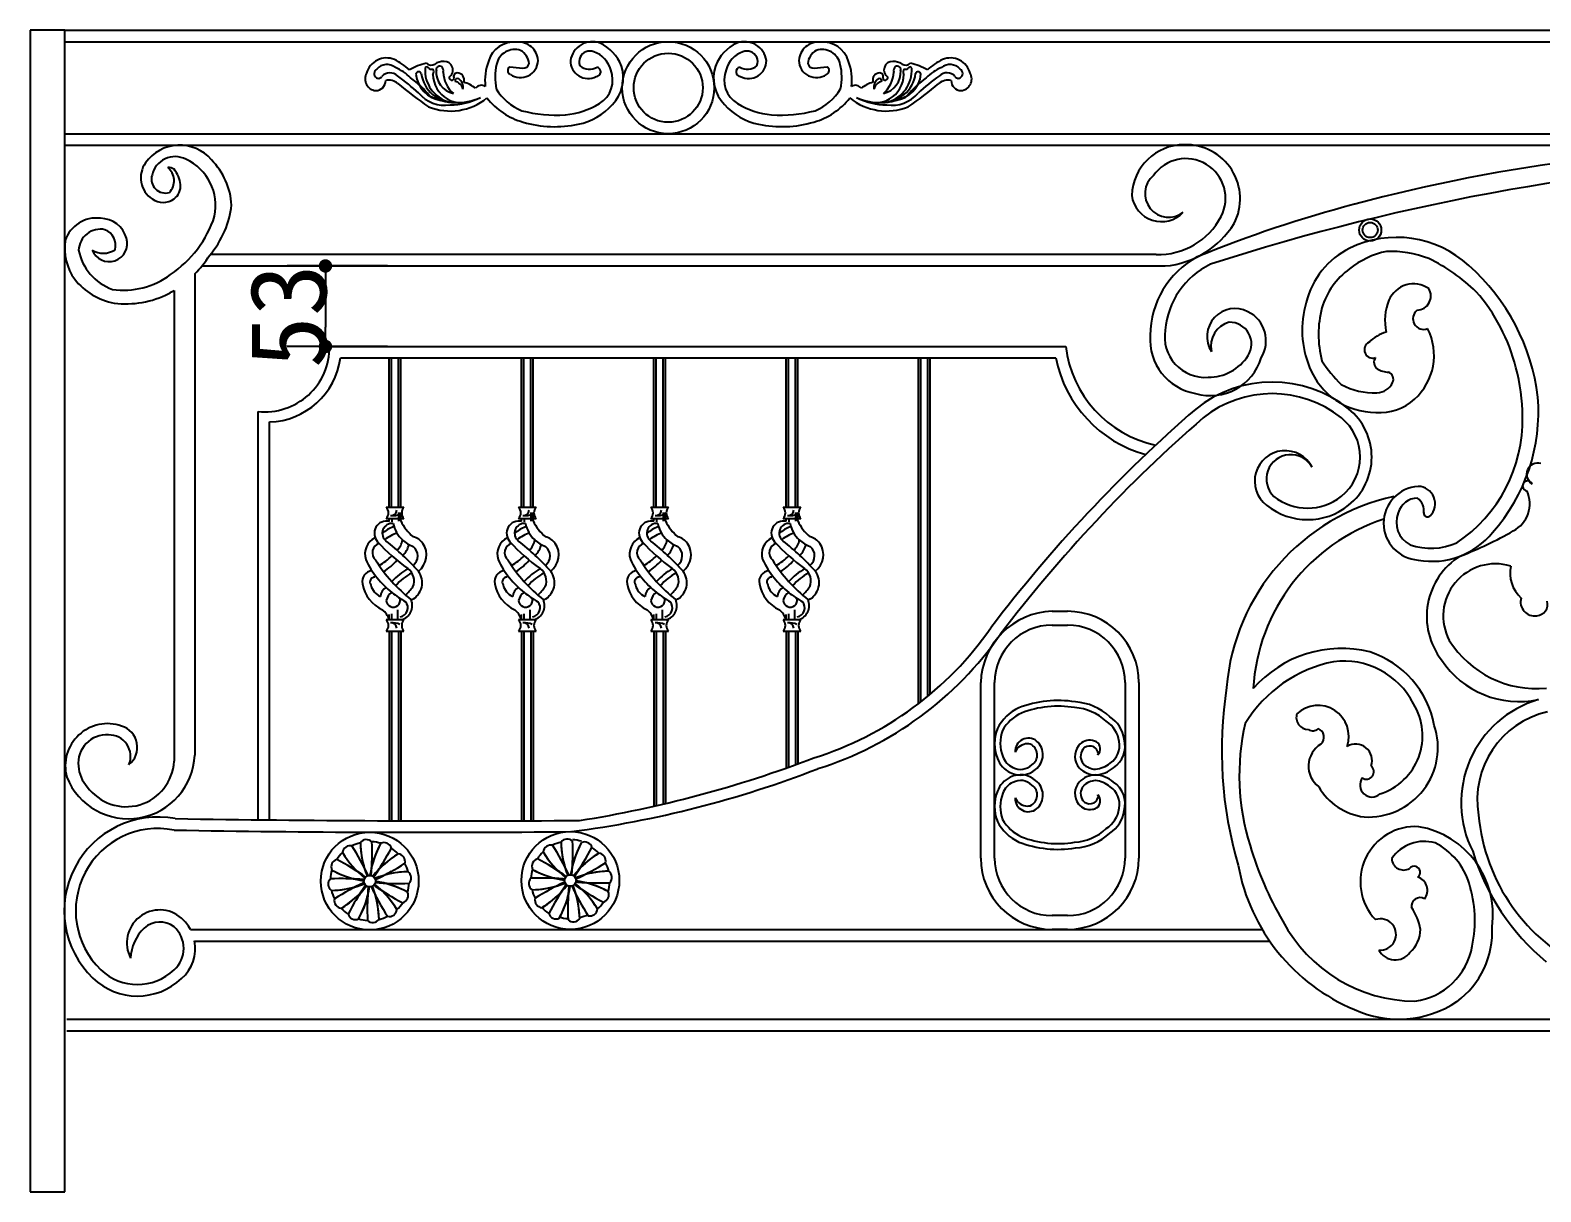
# Model space of a CAD drawing. Header units: millimetres. Extents: x 2621 to 26934, y 11979 to 27988.
# Drawn here: x 2782 to 3767, y 21643 to 22400 of the extents above; entities that cross this region are included whole.
import ezdxf

# ---------------------------------------------------------------- set-up
doc = ezdxf.new("R2010")
doc.units = ezdxf.units.MM
doc.styles.add('HZ', font='')
doc.styles.get('HZ').set_extended_font_data('仿宋_GB2312')

# ---------------------------------------------------------------- blocks, each defined once
blk = doc.blocks.new('A$C4E9F2DF3')
for p, q in [((22.5, 757.5), (0, 757.5)), ((0, 757.5), (0, 0)), ((22.5, 757.5), (2305.9, 757.5)), ((22.5, 0), (22.5, 757.5)), ((22.5, 750), (2305.9, 750)), ((22.5, 690), (2305.9, 690)), ((22.5, 682.5), (2305.9, 682.5)), ((733.96, 611.25), (117.44, 611.25)), ((111.89, 603.75), (739.94, 603.75)), ((232.86, 603.75), (167.46, 603.75)), ((107.25, 598.62), (107.25, 284.78)), ((192.46, 591.25), (192.46, 563.75)), ((93.75, 587.84), (93.75, 280.76)), ((232.86, 551.25), (167.46, 551.25)), ((195.18, 551.25), (675.05, 551.25)), ((202.3, 543.75), (668.53, 543.75)), ((234.11, 446.45), (234.11, 543.75)), ((235.61, 446.45), (235.61, 543.75)), ((240.11, 446.45), (240.11, 543.75)), ((241.61, 446.45), (241.61, 543.75)), ((320.36, 446.45), (320.36, 543.75)), ((321.86, 446.45), (321.86, 543.75)), ((326.36, 446.45), (326.36, 543.75)), ((327.86, 446.45), (327.86, 543.75)), ((406.61, 446.45), (406.61, 543.75)), ((408.11, 446.45), (408.11, 543.75)), ((412.61, 446.45), (412.61, 543.75)), ((414.11, 446.45), (414.11, 543.75)), ((492.86, 446.45), (492.86, 543.75)), ((494.36, 446.45), (494.36, 543.75)), ((498.86, 446.45), (498.86, 543.75)), ((500.36, 446.45), (500.36, 543.75)), ((579.11, 318.39), (579.11, 543.75)), ((580.61, 319.55), (580.61, 543.75)), ((585.11, 323.15), (585.11, 543.75)), ((586.61, 324.39), (586.61, 543.75)), ((148.5, 242.62), (148.5, 508.87)), ((156, 242.54), (156, 502.04)), ((232.12, 446.45), (243.61, 446.45)), ((318.37, 446.45), (329.86, 446.45)), ((404.62, 446.45), (416.11, 446.45)), ((490.87, 446.45), (502.36, 446.45)), ((243.61, 438.95), (232.12, 438.95)), ((234.11, 437.26), (234.11, 438.95)), ((235.75, 438.95), (235.75, 436.99)), ((240.08, 443.07), (240.08, 437.35)), ((241.61, 437.62), (241.61, 443.07)), ((329.86, 438.95), (318.37, 438.95)), ((320.36, 437.26), (320.36, 438.95)), ((322, 438.95), (322, 436.99)), ((326.33, 443.07), (326.33, 437.35)), ((327.86, 437.62), (327.86, 443.07)), ((416.11, 438.95), (404.62, 438.95)), ((406.61, 437.26), (406.61, 438.95)), ((408.25, 438.95), (408.25, 436.99)), ((412.58, 443.07), (412.58, 437.35)), ((414.11, 437.62), (414.11, 443.07)), ((502.36, 438.95), (490.87, 438.95)), ((492.86, 437.26), (492.86, 438.95)), ((494.5, 438.95), (494.5, 436.99)), ((498.83, 443.07), (498.83, 437.35)), ((500.36, 437.62), (500.36, 443.07)), ((233.95, 373.06), (233.95, 376.56)), ((235.75, 373.06), (235.75, 376.98)), ((239.64, 373.06), (239.64, 379.57)), ((320.2, 373.06), (320.2, 376.56)), ((322, 373.06), (322, 376.98)), ((325.89, 373.06), (325.89, 379.57)), ((406.45, 373.06), (406.45, 376.56)), ((408.25, 373.06), (408.25, 376.98)), ((412.14, 373.06), (412.14, 379.57)), ((492.7, 373.06), (492.7, 376.56)), ((494.5, 373.06), (494.5, 376.98)), ((498.39, 373.06), (498.39, 379.57)), ((666.16, 378.54), (676.26, 378.54)), ((243.61, 373.06), (232.12, 373.06)), ((232.12, 365.56), (243.61, 365.56)), ((234.11, 365.56), (234.11, 241.96)), ((235.61, 365.56), (235.61, 241.96)), ((240.11, 365.56), (240.11, 241.94)), ((241.61, 365.56), (241.61, 241.93)), ((329.86, 373.06), (318.37, 373.06)), ((318.37, 365.56), (329.86, 365.56)), ((320.36, 365.56), (320.36, 241.93)), ((321.86, 365.56), (321.86, 241.94)), ((326.36, 365.56), (326.36, 241.96)), ((327.86, 365.56), (327.86, 241.96)), ((416.11, 373.06), (404.62, 373.06)), ((404.62, 365.56), (416.11, 365.56)), ((406.61, 365.56), (406.61, 251.63)), ((408.11, 365.56), (408.11, 251.95)), ((412.61, 365.56), (412.61, 252.93)), ((414.11, 365.56), (414.11, 253.27)), ((502.36, 373.06), (490.87, 373.06)), ((490.87, 365.56), (502.36, 365.56)), ((492.86, 365.56), (492.86, 276.38)), ((494.36, 365.56), (494.36, 276.91)), ((498.86, 365.56), (498.86, 278.53)), ((500.36, 365.56), (500.36, 279.08)), ((666.16, 369.54), (676.26, 369.54)), ((619.66, 217.62), (619.66, 332.04)), ((628.66, 217.62), (628.66, 332.04)), ((713.76, 332.04), (713.76, 217.62)), ((722.76, 332.04), (722.76, 217.62)), ((676.26, 180.12), (666.16, 180.12)), ((104.46, 171.16), (803.07, 171.16)), ((676.26, 171.12), (666.16, 171.12)), ((107.12, 163.5), (807.98, 163.5)), ((23.78, 112.5), (2305.9, 112.5)), ((23.78, 105), (2305.9, 105)), ((0, 0), (22.5, 0))]:
    blk.add_line(p, q)
at = {"color": 0, "linetype": 'ByBlock'}
for p, q in [((192.46, 599.38), (192.46, 591.25)), ((192.46, 555.63), (192.46, 563.75))]:
    blk.add_line(p, q, dxfattribs=at)
at = {"color": 0, "linetype": 'ByBlock', "const_width": 4.38}
for points in [[(192.46, 601.57, 1), (192.46, 605.94, 1)], [(192.46, 553.44, 1), (192.46, 549.07, 1)]]:
    blk.add_lwpolyline(points, format="xyb", close=True, dxfattribs=at)
for centre, radius in [((415.91, 720), 30), ((415.91, 720), 22.5), ((873.52, 627.18), 7.21), ((873.52, 627.18), 4.96), ((221.33, 202.62), 31.88), ((352.12, 203.03), 31.88), ((221.33, 202.62), 3.75), ((352.12, 203.03), 3.75)]:
    blk.add_circle(centre, radius)
for centre, radius, start, end in [((315.48, 732.31), 17.5, 84.17384, 163.82082), ((318.28, 736.94), 12.81, 3.31907, 94.5635), ((366.5, 735.51), 14.51, 70.03429, 171.17201), ((359.64, 724.11), 27.68, 21.2459, 64.74894), ((472.46, 724.11), 27.68, 115.2524, 158.75544), ((465.61, 735.51), 14.51, 8.82933, 109.96705), ((513.83, 736.94), 12.81, 85.43783, 176.68226), ((516.62, 732.31), 17.5, 16.18052, 95.8275), ((232.38, 725.87), 13.53, 68.22891, 164.87324), ((315.92, 732.8), 12.14, 71.74956, 168.42261), ((314.21, 734.8), 11.01, 4.62635, 59.95662), ((364.46, 737.03), 6.64, 154.09947, 203.66747), ((364.79, 736.97), 6.96, 66.98897, 154.81824), ((362.19, 727.5), 16.75, 14.43309, 71.47615), ((469.92, 727.5), 16.75, 108.52519, 165.56824), ((467.31, 736.97), 6.96, 25.1831, 113.01237), ((467.64, 737.04), 6.64, 336.33387, 25.90187), ((517.89, 734.81), 11.01, 120.04472, 175.37498), ((516.19, 732.8), 12.14, 11.57872, 108.25177), ((599.73, 725.87), 13.53, 15.12809, 111.77243), ((225.92, 725.68), 7.59, 150.59065, 264.70491), ((227.47, 729.27), 3.26, 118.64616, 238.74881), ((232.55, 726.22), 8.89, 51.27761, 138.34344), ((234.52, 722.51), 7.17, 47.04739, 137.2995), ((215.93, 696.95), 46.71, 47.9965, 62.64584), ((224.79, 702.74), 33.2, 45.6282, 66.34037), ((268.05, 694.08), 42.98, 103.19215, 119.03377), ((253.24, 728.69), 1.78, 15.80309, 172.66506), ((270.46, 730.6), 19.05, 185.06163, 262.43329), ((276.46, 732.02), 21.7, 187.5504, 270.87566), ((278.96, 731.46), 21.6, 176.52073, 254.64392), ((258.57, 732.27), 1.28, 11.13225, 156.85618), ((261.34, 739.4), 4.65, 228.20819, 301.40908), ((261.32, 734.4), 2.4, 231.80141, 296.78374), ((260.14, 730.38), 2.94, 324.34253, 39.75008), ((270.02, 725.18), 12, 91.09258, 121.40908), ((266.87, 731.82), 2.31, 59.08051, 208.54606), ((279.19, 730.42), 14.6, 176.53977, 256.94961), ((265.83, 731.1), 3.5, 345.15183, 50.50635), ((288.84, 730.98), 19.64, 182.26322, 228.77241), ((269.9, 731.55), 5.63, 304.11234, 91.09258), ((278.36, 727.31), 2.34, 90.56649, 209.91387), ((278.38, 725.16), 4.49, 340.08884, 90.56649), ((331.9, 724.81), 35.46, 159.57709, 186.38148), ((341.19, 726.74), 38.13, 167.13103, 191.23108), ((314.09, 731.23), 2.81, 120.49733, 246.83204), ((326.32, 820.61), 88.03, 261.07689, 266.59054), ((319.56, 738.12), 11.52, 235.25783, 357.84432), ((321.28, 736.79), 4.06, 267.33266, 344.3086), ((363.71, 737.56), 11.55, 179.09768, 297.12099), ((364.57, 741.16), 9.19, 227.64296, 302.71587), ((368.79, 730.39), 3.13, 273.56279, 75.96046), ((361.92, 725.01), 17.78, 300.85244, 21.98547), ((361.36, 726.63), 25.23, 315.95278, 17.31869), ((470.74, 726.63), 25.23, 162.68265, 224.04856), ((470.18, 725.01), 17.78, 158.01586, 239.14889), ((463.32, 730.4), 3.13, 104.04087, 266.43855), ((467.53, 741.16), 9.19, 237.28546, 312.35838), ((468.39, 737.56), 11.55, 242.88035, 0.90365), ((512.55, 738.12), 11.52, 182.15701, 304.74351), ((510.83, 736.79), 4.06, 195.69274, 272.66868), ((505.78, 820.61), 88.03, 273.4108, 278.92445), ((518.01, 731.23), 2.81, 293.16929, 59.504), ((490.91, 726.75), 38.13, 348.77026, 12.87031), ((500.2, 724.81), 35.46, 353.61985, 20.42425), ((553.73, 725.16), 4.49, 89.43485, 199.9125), ((553.75, 727.31), 2.34, 330.08747, 89.43485), ((555.65, 732.03), 21.7, 269.12567, 352.45094), ((552.91, 730.43), 14.6, 283.05173, 3.46156), ((543.26, 730.98), 19.64, 311.22893, 357.73812), ((562.21, 731.56), 5.63, 88.90876, 235.889), ((553.15, 731.46), 21.6, 285.35741, 3.48061), ((562.08, 725.18), 12, 58.59225, 88.90876), ((566.27, 731.1), 3.5, 129.49498, 194.8495), ((565.23, 731.82), 2.31, 331.45528, 120.92083), ((561.65, 730.6), 19.05, 277.56805, 354.93971), ((570.76, 739.4), 4.65, 238.59225, 311.79315), ((571.96, 730.38), 2.94, 140.25126, 215.6588), ((570.79, 734.41), 2.4, 243.21759, 308.19992), ((573.53, 732.27), 1.28, 23.14515, 168.86909), ((564.06, 694.09), 42.98, 60.96757, 76.80918), ((578.86, 728.69), 1.78, 7.33628, 164.19825), ((607.32, 702.75), 33.2, 113.66096, 134.37314), ((616.17, 696.95), 46.71, 117.3555, 132.00484), ((597.59, 722.52), 7.17, 42.70184, 132.95395), ((599.55, 726.22), 8.89, 41.65789, 128.72373), ((604.63, 729.27), 3.26, 301.25253, 61.35518), ((606.18, 725.68), 7.59, 275.29643, 29.41068), ((225.22, 724.65), 6.53, 270, 359.96518), ((227.1, 728.53), 2.44, 237.29014, 331.76142), ((233.85, 715.78), 9.11, 50.21631, 103.31835), ((154.97, 609.91), 144.97, 47.3043, 54.38267), ((366.17, 868.66), 193.07, 229.07365, 236.55145), ((207.73, 671.6), 68.07, 39.37884, 53.71928), ((281.4, 728.96), 18.87, 180.9125, 298.7799), ((274.72, 726.64), 1.68, 171.21157, 342.81464), ((278.49, 724.39), 1.58, 56.40809, 188.11229), ((275.57, 717.63), 6.67, 13.19981, 78.28565), ((275.75, 720.38), 6.44, 348.99567, 55.78937), ((276.14, 701.55), 23, 51.73822, 73.69114), ((294.17, 716.99), 4.61, 57.26576, 145.34052), ((333.78, 737.3), 34.96, 210.94124, 247.50399), ((498.32, 737.3), 34.96, 292.49735, 329.0601), ((537.93, 717), 4.61, 34.66082, 122.73558), ((550.71, 728.96), 18.87, 241.22144, 359.08884), ((555.96, 701.55), 23, 106.31019, 128.26312), ((556.36, 720.39), 6.44, 124.21197, 191.00567), ((556.54, 717.64), 6.67, 101.71569, 166.80153), ((553.61, 724.39), 1.58, 351.88905, 123.59324), ((557.39, 726.64), 1.68, 197.1867, 8.78977), ((624.38, 671.61), 68.07, 126.28205, 140.6225), ((465.94, 868.66), 193.07, 303.44988, 310.92769), ((677.13, 609.92), 144.97, 125.61867, 132.69704), ((598.25, 715.79), 9.11, 76.68299, 129.78503), ((606.88, 724.66), 6.53, 180.03616, 270.00134), ((605.01, 728.54), 2.44, 208.23991, 302.7112), ((270.48, 731.13), 22.61, 220.45904, 278.21504), ((273.91, 742.55), 37.74, 247.96701, 309.21448), ((278.09, 747.68), 37.37, 241.6524, 294.35424), ((273.23, 753.27), 44.52, 270.61992, 297.08593), ((333.54, 741.46), 45.52, 218.20247, 254.45743), ((343.21, 755.65), 53.69, 276.02847, 301.22893), ((348.98, 736.02), 40.7, 281.78221, 318.57209), ((483.13, 736.02), 40.7, 221.42925, 258.21913), ((488.9, 755.66), 53.69, 238.77241, 263.97287), ((498.57, 741.46), 45.52, 285.54391, 321.79887), ((558.2, 742.55), 37.74, 230.78686, 292.03432), ((554.01, 747.68), 37.37, 245.6471, 298.34894), ((558.87, 753.28), 44.52, 242.91541, 269.38142), ((561.62, 731.13), 22.61, 261.7863, 319.5423), ((343.55, 796.67), 94.56, 255.82961, 273.2098), ((488.55, 796.67), 94.56, 266.79153, 284.17173), ((342.13, 767.87), 73.28, 253.51716, 281.93455), ((489.97, 767.88), 73.28, 258.06678, 286.48418), ((97.44, 655.22), 27.28, 40.69067, 144.68031), ((752.32, 648.57), 34.26, 90, 178.16246), ((753.47, 647.57), 35.27, 332.64899, 91.86998), ((1140.38, -379.54), 1060.34, 88.71281, 105.14183), ((88.71, 661.31), 16.64, 144.4303, 236.37644), ((94.4, 659.76), 15.31, 62.48645, 167.71623), ((87.52, 643.02), 33.38, 348.09149, 65.28323), ((85.58, 640.85), 45.75, 3.20389, 44.66139), ((753.36, 647.89), 25.85, 332.65354, 144.90933), ((1216.55, -775.18), 1450.68, 92.11365, 107.95393), ((87.98, 660.3), 8.97, 162.33422, 287.70103), ((90.33, 662.15), 5.77, 53.61391, 96.37313), ((82.92, 659.36), 10.89, 315.70422, 51.56618), ((79.7, 654.99), 18.35, 5.97567, 40.04244), ((742.19, 650.95), 15.45, 130.24546, 307.93001), ((87.66, 655.82), 10.35, 306.05742, 5.97567), ((86.62, 657.24), 12.11, 233.94258, 306.05742), ((70.26, 650.58), 61.42, 337.08224, 353.28899), ((737.5, 652.27), 19.59, 187.64019, 316.40564), ((1069.58, -142.19), 812.77, 104.69485, 112.32871), ((43.09, 613.77), 21.26, 82.84558, 162.20394), ((45.43, 616.72), 18.14, 16.28894, 89.04592), ((50.71, 658.93), 73.11, 303.89618, 341.83643), ((735.48, 657.26), 46.03, 268.10146, 332.50781), ((734.58, 662.71), 59.2, 275.19522, 328.03626), ((45.77, 613.51), 14.22, 78.14395, 177.5556), ((51.42, 618.47), 11.9, 201.2459, 16.28894), ((44.79, 617.21), 10.94, 344.95426, 69.09906), ((70.26, 650.58), 61.42, 319.34401, 337.08224), ((890.81, 552.85), 69.54, 47.48402, 116.16403), ((57.17, 615.35), 34.67, 171.85768, 215.82164), ((65, 620.59), 34.06, 190.96173, 250.38282), ((47.68, 625.82), 13.78, 237.78004, 303.82406), ((54.49, 650.89), 74.27, 315.26811, 327.11677), ((883.48, 567.56), 53.1, 116.06783, 166.42067), ((897.21, 554.43), 60.3, 102.57937, 128.08784), ((885.59, 537.79), 75.5, 69.75093, 91.14796), ((788.13, 558.55), 57.93, 118.15046, 180.08822), ((792.17, 557.65), 52.42, 115.77322, 175.29624), ((889.47, 562), 49.58, 126.44289, 163.08895), ((857.94, 498.56), 122.5, 46.21239, 63.9603), ((847.97, 502.28), 135.79, 6.76646, 48.57715), ((61.98, 620.63), 41.69, 217.82962, 259.99339), ((61.04, 638.13), 50.18, 261.43291, 307.35034), ((901.84, 574.58), 17.5, 55.60853, 157.06898), ((62.54, 639.56), 60.48, 262.59363, 297.32493), ((54.49, 650.89), 74.27, 298.82941, 301.91405), ((916.7, 568.39), 33.6, 157.22726, 193.23655), ((903.83, 584.18), 9.26, 272.45078, 31.52768), ((849.67, 506.85), 122.8, 14.47931, 40.74025), ((785.42, 557.79), 18.22, 62.47137, 212.65027), ((784.46, 555), 21.14, 328.42277, 63.65572), ((892.02, 561.8), 62.86, 163.14281, 202.68017), ((908.38, 559.2), 68.55, 165.44615, 194.55385), ((908.31, 569.34), 6.92, 126.18053, 292.56479), ((766.04, 557.57), 26.48, 170.49803, 273.89573), ((785.53, 551.67), 15.88, 104.03657, 193.48666), ((781.87, 552.81), 14.27, 328.3069, 90.77847), ((876.68, 545.49), 38.48, 312.03021, 26.98383), ((765.67, 555.69), 35.59, 175.52803, 260.16358), ((875.22, 549.1), 5.45, 116.92733, 289.67571), ((892.2, 534.27), 27.67, 107.25005, 134.64669), ((152.93, 550.89), 42.25, 263.98461, 0.49819), ((154.42, 550.35), 48.34, 271.87429, 352.15318), ((749.18, 560.02), 82.27, 191.40235, 254.48193), ((749.59, 560.22), 75.07, 186.86185, 257.73524), ((769.37, 553.72), 34.51, 253.53959, 343.52624), ((767.84, 562.42), 31.27, 270, 326.82055), ((912.79, 587.12), 83.94, 212.53222, 226.18894), ((881.09, 540.82), 5.12, 141.97373, 232.90976), ((877.18, 554.71), 46.44, 201.67915, 270.09016), ((886, 549.8), 15.32, 238.5205, 268.10032), ((883.68, 529.86), 4.97, 334.10735, 68.5642), ((849.17, 505.54), 123.62, 359.95459, 15.01117), ((809.68, 448.44), 79.57, 51.26488, 128.84345), ((875.79, 564.08), 43.06, 240.64712, 272.83517), ((877.64, 532.7), 11.64, 271.38318, 334.48782), ((809.68, 448.44), 72.07, 51.26488, 128.73512), ((880.14, 540.92), 32.77, 264.93584, 312.88782), ((864.76, 508.64), 118.44, 318.37206, 4.67186), ((1381.21, -205.13), 947.73, 130.97385, 142.80874), ((1381.21, -205.13), 940.23, 130.98254, 142.79568), ((834.29, 479.12), 32.74, 308.73512, 51.26488), ((834.29, 479.12), 40.24, 308.73512, 51.26488), ((876.59, 503.26), 96.22, 303.736, 1.30157), ((818.06, 463.46), 19.83, 26.97134, 232.48914), ((821.78, 464.82), 15.91, 28.69032, 225.74567), ((982.66, 467.98), 7.19, 73.26817, 241.20484), ((976.21, 460.27), 3.3, 25.18701, 262.72518), ((918.38, 317.62), 138.92, 102.2025, 175.34943), ((832.63, 481.35), 35.51, 231.82922, 308.57668), ((906.34, 435.99), 24.07, 93.7226, 266.30598), ((904.56, 448.69), 11.32, 315.71929, 88.91764), ((957.53, 448.74), 20.04, 297.64539, 24.32024), ((227.99, 442.7), 5.58, 317.74889, 42.25111), ((235.17, 445), 3.94, 265.21639, 352.66123), ((247.74, 442.7), 5.58, 137.74889, 222.25111), ((314.24, 442.7), 5.58, 317.74889, 42.25111), ((321.42, 445), 3.94, 265.21639, 352.66123), ((333.99, 442.7), 5.58, 137.74889, 222.25111), ((400.49, 442.7), 5.58, 317.74889, 42.25111), ((407.67, 445), 3.94, 265.21639, 352.66123), ((420.24, 442.7), 5.58, 137.74889, 222.25111), ((486.74, 442.7), 5.58, 317.74889, 42.25111), ((493.92, 445), 3.94, 265.21639, 352.66123), ((506.49, 442.7), 5.58, 137.74889, 222.25111), ((832.73, 481.07), 42.74, 231.26488, 308.73512), ((904.4, 439.36), 13.01, 90.53167, 164.4486), ((898.96, 444.33), 9.64, 349.34598, 56.49559), ((232.35, 429.43), 8.02, 77.26735, 223.21276), ((235.89, 429.51), 6.36, 83.92464, 233.59954), ((244.28, 412.62), 22.34, 110.00614, 131.2885), ((236.56, 449.64), 8.7, 260.8339, 300.54026), ((256.58, 440.06), 20.46, 191.931, 226.94646), ((267.29, 449.13), 28.14, 204.14891, 231.18597), ((318.6, 429.43), 8.02, 77.26735, 223.21276), ((322.14, 429.51), 6.36, 83.92464, 233.59954), ((330.53, 412.62), 22.34, 110.00614, 131.2885), ((322.81, 449.64), 8.7, 260.8339, 300.54026), ((342.83, 440.06), 20.46, 191.931, 226.94646), ((353.54, 449.13), 28.14, 204.14891, 231.18597), ((404.85, 429.43), 8.02, 77.26735, 223.21276), ((408.39, 429.51), 6.36, 83.92464, 233.59954), ((416.78, 412.62), 22.34, 110.00614, 131.2885), ((409.06, 449.64), 8.7, 260.8339, 300.54026), ((429.08, 440.06), 20.46, 191.931, 226.94646), ((439.79, 449.13), 28.14, 204.14891, 231.18597), ((491.1, 429.43), 8.02, 77.26735, 223.21276), ((494.64, 429.51), 6.36, 83.92464, 233.59954), ((503.03, 412.62), 22.34, 110.00614, 131.2885), ((495.31, 449.64), 8.7, 260.8339, 300.54026), ((515.33, 440.06), 20.46, 191.931, 226.94646), ((526.04, 449.13), 28.14, 204.14891, 231.18597), ((920.38, 321.39), 123.25, 107.94509, 176.86077), ((906.97, 436.56), 16.36, 157.40016, 243.16972), ((910.92, 442.55), 2.49, 169.53438, 314.69995), ((230.19, 415.82), 11.99, 116.7889, 197.04531), ((321.12, 509.84), 127.8, 222.23372, 234.04528), ((250.31, 399.77), 31.87, 110.02768, 126.91742), ((112.61, 275.49), 190.93, 42.63728, 51.24939), ((232.85, 426.07), 9.81, 309.57546, 354.35412), ((256.58, 440.06), 20.46, 226.94646, 250.32424), ((247.19, 416.97), 10.53, 33.3317, 76.43721), ((316.44, 415.82), 11.99, 116.7889, 197.04531), ((407.37, 509.84), 127.8, 222.23372, 234.04528), ((336.56, 399.77), 31.87, 110.02768, 126.91742), ((198.86, 275.49), 190.93, 42.63728, 51.24939), ((319.1, 426.07), 9.81, 309.57546, 354.35412), ((342.83, 440.06), 20.46, 226.94646, 250.32424), ((333.44, 416.97), 10.53, 33.3317, 76.43721), ((402.69, 415.82), 11.99, 116.7889, 197.04531), ((493.62, 509.84), 127.8, 222.23372, 234.04528), ((422.81, 399.77), 31.87, 110.02768, 126.91742), ((285.11, 275.49), 190.93, 42.63728, 51.24939), ((405.35, 426.07), 9.81, 309.57546, 354.35412), ((429.08, 440.06), 20.46, 226.94646, 250.32424), ((419.69, 416.97), 10.53, 33.3317, 76.43721), ((488.94, 415.82), 11.99, 116.7889, 197.04531), ((579.87, 509.84), 127.8, 222.23372, 234.04528), ((509.06, 399.77), 31.87, 110.02768, 126.91742), ((371.36, 275.49), 190.93, 42.63728, 51.24939), ((491.6, 426.07), 9.81, 309.57546, 354.35412), ((515.33, 440.06), 20.46, 226.94646, 250.32424), ((505.94, 416.97), 10.53, 33.3317, 76.43721), ((913.82, 461.97), 50.82, 259.75695, 320.94954), ((849.04, 634.96), 235.54, 290.68739, 300.00633), ((229.41, 416.77), 6.38, 107.45231, 228.12133), ((197.11, 457.49), 57.75, 301.78914, 312.12604), ((232.6, 425.45), 14.72, 314.74471, 346.19828), ((244.8, 414.7), 7.81, 307.60079, 51.25942), ((245.33, 415.28), 13.01, 306.48703, 35.05284), ((315.66, 416.77), 6.38, 107.45231, 228.12133), ((283.36, 457.49), 57.75, 301.78914, 312.12604), ((318.85, 425.45), 14.72, 314.74471, 346.19828), ((331.05, 414.7), 7.81, 307.60079, 51.25942), ((331.58, 415.28), 13.01, 306.48703, 35.05284), ((401.91, 416.77), 6.38, 107.45231, 228.12133), ((369.61, 457.49), 57.75, 301.78914, 312.12604), ((405.1, 425.45), 14.72, 314.74471, 346.19828), ((417.3, 414.7), 7.81, 307.60079, 51.25942), ((417.83, 415.28), 13.01, 306.48703, 35.05284), ((488.16, 416.77), 6.38, 107.45231, 228.12133), ((455.86, 457.49), 57.75, 301.78914, 312.12604), ((491.35, 425.45), 14.72, 314.74471, 346.19828), ((503.55, 414.7), 7.81, 307.60079, 51.25942), ((504.08, 415.28), 13.01, 306.48703, 35.05284), ((913.19, 461.17), 41.5, 250.86475, 293.9375), ((956.84, 375.19), 46.46, 121.95895, 217.61073), ((223.22, 398.08), 6.81, 93.30185, 193.47542), ((268.28, 434.91), 54.47, 204.52141, 219.32191), ((313.1, 467.34), 103.91, 212.1706, 231.43027), ((214.97, 431.31), 30.87, 299.82623, 321.09337), ((272.88, 362.96), 51.03, 121.67248, 136.69112), ((240.44, 398.35), 9.82, 336.70001, 54.92348), ((242.88, 397.25), 12.69, 296.63729, 36.6024), ((309.47, 398.08), 6.81, 93.30185, 193.47542), ((354.53, 434.91), 54.47, 204.52141, 219.32191), ((399.35, 467.34), 103.91, 212.1706, 231.43027), ((301.22, 431.31), 30.87, 299.82623, 321.09337), ((359.13, 362.96), 51.03, 121.67248, 136.69112), ((326.69, 398.35), 9.82, 336.70001, 54.92348), ((329.13, 397.25), 12.69, 296.63729, 36.6024), ((395.72, 398.08), 6.81, 93.30185, 193.47542), ((440.78, 434.91), 54.47, 204.52141, 219.32191), ((485.6, 467.34), 103.91, 212.1706, 231.43027), ((387.47, 431.31), 30.87, 299.82623, 321.09337), ((445.38, 362.96), 51.03, 121.67248, 136.69112), ((412.94, 398.35), 9.82, 336.70001, 54.92348), ((415.38, 397.25), 12.69, 296.63729, 36.6024), ((481.97, 398.08), 6.81, 93.30185, 193.47542), ((527.03, 434.91), 54.47, 204.52141, 219.32191), ((571.85, 467.34), 103.91, 212.1706, 231.43027), ((473.72, 431.31), 30.87, 299.82623, 321.09337), ((531.63, 362.96), 51.03, 121.67248, 136.69112), ((499.19, 398.35), 9.82, 336.70001, 54.92348), ((501.63, 397.25), 12.69, 296.63729, 36.6024), ((955.17, 375.51), 34.04, 72.96055, 207.98977), ((986.63, 403.53), 21.96, 168.12239, 228.06506), ((238.98, 400.32), 22.71, 189.70827, 245.75743), ((224.72, 397.62), 3.26, 90, 213.49206), ((232.77, 398.27), 11.04, 192.82633, 246.15282), ((275.53, 440.37), 63.54, 218.99046, 231.17039), ((234.91, 387.98), 6.61, 114.99225, 178.41705), ((271.51, 364.04), 45.68, 119.92048, 136.79673), ((88, 530.22), 210.95, 318.00102, 319.94491), ((325.23, 400.32), 22.71, 189.70827, 245.75743), ((310.97, 397.62), 3.26, 90, 213.49206), ((319.02, 398.27), 11.04, 192.82633, 246.15282), ((361.78, 440.37), 63.54, 218.99046, 231.17039), ((321.16, 387.98), 6.61, 114.99225, 178.41705), ((357.76, 364.04), 45.68, 119.92048, 136.79673), ((174.25, 530.22), 210.95, 318.00102, 319.94491), ((411.48, 400.32), 22.71, 189.70827, 245.75743), ((397.22, 397.62), 3.26, 90, 213.49206), ((405.27, 398.27), 11.04, 192.82633, 246.15282), ((448.03, 440.37), 63.54, 218.99046, 231.17039), ((407.41, 387.98), 6.61, 114.99225, 178.41705), ((444.01, 364.04), 45.68, 119.92048, 136.79673), ((260.5, 530.22), 210.95, 318.00102, 319.94491), ((497.73, 400.32), 22.71, 189.70827, 245.75743), ((483.47, 397.62), 3.26, 90, 213.49206), ((491.52, 398.27), 11.04, 192.82633, 246.15282), ((534.28, 440.37), 63.54, 218.99046, 231.17039), ((493.66, 387.98), 6.61, 114.99225, 178.41705), ((530.26, 364.04), 45.68, 119.92048, 136.79673), ((346.75, 530.22), 210.95, 318.00102, 319.94491), ((240.53, 383.71), 8.64, 124.02668, 166.75752), ((236.69, 385.82), 4.57, 181.54416, 14.46652), ((275.53, 440.37), 63.54, 231.17039, 241.0106), ((240.12, 380.86), 6.07, 280.46269, 40.45072), ((239.34, 382.37), 9.72, 286.71472, 22.54211), ((326.78, 383.71), 8.64, 124.02668, 166.75752), ((322.94, 385.82), 4.57, 181.54416, 14.46652), ((361.78, 440.37), 63.54, 231.17039, 241.0106), ((326.37, 380.86), 6.07, 280.46269, 40.45072), ((325.59, 382.37), 9.72, 286.71472, 22.54211), ((413.03, 383.71), 8.64, 124.02668, 166.75752), ((409.19, 385.82), 4.57, 181.54416, 14.46652), ((448.03, 440.37), 63.54, 231.17039, 241.0106), ((412.62, 380.86), 6.07, 280.46269, 40.45072), ((411.84, 382.37), 9.72, 286.71472, 22.54211), ((499.28, 383.71), 8.64, 124.02668, 166.75752), ((495.44, 385.82), 4.57, 181.54416, 14.46652), ((534.28, 440.37), 63.54, 231.17039, 241.0106), ((498.87, 380.86), 6.07, 280.46269, 40.45072), ((498.09, 382.37), 9.72, 286.71472, 22.54211), ((980.62, 384.61), 9.04, 163.38119, 279.92069), ((981.62, 383.27), 7.58, 274.19103, 13.72114), ((220.94, 369.22), 13.57, 16.47279, 50.05212), ((307.19, 369.22), 13.57, 16.47279, 50.05212), ((393.44, 369.22), 13.57, 16.47279, 50.05212), ((479.69, 369.22), 13.57, 16.47279, 50.05212), ((667.54, 330.66), 47.9, 91.64947, 178.35053), ((676.26, 332.04), 46.5, 0, 90), ((227.99, 369.31), 5.58, 317.74889, 42.25111), ((235.17, 367.01), 3.94, 7.33877, 94.78361), ((236.56, 362.37), 8.7, 59.45974, 99.1661), ((247.74, 369.31), 5.58, 137.74889, 222.25111), ((314.24, 369.31), 5.58, 317.74889, 42.25111), ((321.42, 367.01), 3.94, 7.33877, 94.78361), ((322.81, 362.37), 8.7, 59.45974, 99.1661), ((333.99, 369.31), 5.58, 137.74889, 222.25111), ((400.49, 369.31), 5.58, 317.74889, 42.25111), ((407.67, 367.01), 3.94, 7.33877, 94.78361), ((409.06, 362.37), 8.7, 59.45974, 99.1661), ((420.24, 369.31), 5.58, 137.74889, 222.25111), ((486.74, 369.31), 5.58, 317.74889, 42.25111), ((493.92, 367.01), 3.94, 7.33877, 94.78361), ((495.31, 362.37), 8.7, 59.45974, 99.1661), ((506.49, 369.31), 5.58, 137.74889, 222.25111), ((445.01, 493.53), 220.59, 287.35926, 325.23773), ((666.16, 332.04), 37.5, 90, 180), ((676.26, 332.04), 37.5, 0, 90), ((445.03, 493.52), 228.07, 287.44408, 325.21), ((982.18, 395.66), 67.54, 212.33502, 275.29042), ((866.99, 259.55), 87.87, 101.38225, 148.47313), ((854.96, 277.89), 76.47, 76.13694, 138.92177), ((856.25, 295), 51.12, 27.00957, 97.42015), ((853.69, 292.58), 62.69, 10.65286, 71.79262), ((970.7, 380.45), 60.8, 213.5634, 281.83761), ((1043.86, 287.81), 267.12, 171.15571, 196.28051), ((656.65, 288.98), 29.25, 114.46462, 153.28141), ((670.16, 249.43), 70.96, 80.93941, 111.16984), ((670.14, 249.44), 67.2, 80.81111, 110.95063), ((678.71, 282.48), 33.36, 46.92847, 86.29297), ((678.71, 282.48), 37.11, 47.48734, 85.94893), ((839.44, 297.06), 20.11, 340.91141, 132.8979), ((867.84, 297.41), 39.82, 287.67742, 31.49777), ((1002.87, 253.69), 70.07, 106.32495, 206.82898), ((50.43, 277.74), 27.55, 70.56785, 195.26261), ((657.64, 287.52), 27.24, 115.03078, 150.58645), ((690.64, 290.58), 19.57, 8.98786, 56.30249), ((692.23, 292.15), 21.14, 8.18385, 56.82946), ((939.38, 271.34), 151.19, 166.94378, 197.52638), ((833.23, 309.39), 7.86, 162.1899, 270), ((1002.08, 255.73), 58.73, 102.74773, 189.83985), ((49.7, 279.61), 18.37, 85.74636, 186.46387), ((51.44, 283.92), 14.02, 337.44742, 91.55079), ((55.38, 289.88), 14.47, 308.44438, 73.0844), ((655.12, 292.39), 26.45, 158.38669, 201.8519), ((656.14, 292.6), 23.73, 159.5376, 201.62584), ((650.7, 287.19), 8.65, 51.35977, 182.75606), ((836.04, 305.44), 4.81, 234.29979, 316.43659), ((837.24, 296.43), 6.13, 312.48645, 68.17477), ((872.25, 289.77), 45.4, 266.55984, 18.48625), ((650.12, 283.38), 8.74, 89.32464, 157.14371), ((650.35, 285.44), 6.68, 76.1785, 91.08707), ((648.75, 284.9), 7.72, 303.35005, 65.53182), ((648.39, 285.03), 11.79, 306.06302, 49.14192), ((692.19, 283.91), 11.18, 141.78099, 221.5992), ((690.6, 285.57), 8.91, 77.24605, 143.81343), ((692.51, 284.02), 7.74, 144.2901, 219.68935), ((690.6, 285.21), 5.5, 77.57137, 142.79282), ((691.2, 285.71), 4.91, 350.53748, 83.12439), ((691.2, 285.71), 8.66, 62.60302, 80.90907), ((691.95, 288.78), 5.64, 316.54506, 54.99408), ((695.92, 291.21), 14.26, 304.92434, 9.7697), ((696.64, 290.63), 17.12, 304.31086, 15.32761), ((850.05, 277.57), 16.75, 121.15758, 232.96748), ((864.01, 281.33), 10.71, 340.16585, 121.28959), ((64.03, 286.49), 43.25, 201.70807, 357.73363), ((52.33, 278.68), 20.92, 183.13124, 223.81242), ((62.61, 282.32), 31.18, 215.54672, 357.11609), ((264.58, 914.79), 685.6, 277.3937, 291.27945), ((237.84, 997.33), 764.73, 279.04982, 290.91431), ((645.77, 288.04), 16.17, 199.87743, 244.90461), ((645.77, 288.04), 12.42, 199.70809, 245.63191), ((645.62, 286.16), 10.67, 242.21399, 313.68407), ((694.92, 287.27), 15.46, 224.19753, 268.21641), ((694.92, 287.27), 11.71, 224.41441, 267.21913), ((692.69, 293.6), 18.1, 275.25472, 308.98564), ((692.69, 293.6), 21.85, 274.57994, 308.47813), ((871.06, 273.92), 4.84, 323.95602, 51.31092), ((645.77, 255.67), 16.17, 115.09539, 160.12257), ((645.77, 255.67), 12.42, 114.36809, 160.29191), ((645.62, 286.14), 14.41, 242.24855, 312.35291), ((645.62, 257.56), 14.41, 47.64709, 117.75145), ((645.62, 257.55), 10.67, 46.31593, 117.78601), ((648.39, 258.68), 11.79, 310.85808, 53.93698), ((692.19, 259.8), 11.18, 138.4008, 218.21901), ((694.92, 256.44), 15.46, 91.78359, 135.80247), ((694.92, 256.44), 11.71, 92.78087, 135.58559), ((692.69, 250.11), 18.1, 51.01436, 84.74528), ((692.69, 250.11), 21.85, 51.52187, 85.42006), ((696.64, 253.08), 17.12, 344.67239, 55.68914), ((874.66, 265.22), 7.8, 143.30206, 312.50918), ((871.06, 273.92), 4.84, 236.60117, 323.956), ((655.12, 251.32), 26.45, 158.1481, 201.61331), ((656.14, 251.11), 23.73, 158.37416, 200.4624), ((650.7, 256.52), 8.65, 177.24394, 308.64023), ((650.12, 260.33), 8.74, 202.85629, 270.67536), ((648.75, 258.81), 7.72, 294.46818, 56.64995), ((692.51, 259.69), 7.74, 140.31065, 215.7099), ((691.2, 258), 4.91, 276.87561, 9.46252), ((691.95, 254.93), 5.64, 305.00592, 43.45494), ((695.92, 252.49), 14.26, 350.2303, 55.07566), ((874.73, 284.26), 40.14, 209.98681, 262.55262), ((650.35, 258.27), 6.68, 268.91293, 283.8215), ((690.6, 258.14), 8.91, 216.18657, 282.75395), ((690.6, 258.5), 5.5, 217.20718, 282.42863), ((691.2, 258), 8.66, 279.09093, 297.39698), ((690.64, 253.13), 19.57, 303.69751, 351.01214), ((692.23, 251.56), 21.14, 303.17054, 351.81615), ((83.3, 183.27), 61.14, 79.35928, 225.95883), ((83.29, 183.28), 53.63, 78.75763, 225.93667), ((281.14, 11875.96), 11634.09, 269.081212, 270.379112), ((656.65, 254.73), 29.25, 206.71859, 245.53538), ((657.64, 256.19), 27.24, 209.41355, 244.96922), ((678.71, 261.22), 33.36, 273.70703, 313.07153), ((903.07, 202.22), 35.96, 86.45268, 223.37338), ((895.31, 180.77), 58.2, 352.22378, 80.12137), ((1065.85, 256.41), 122.11, 185.03448, 245.32671), ((259.29, 9749.81), 9515.37, 269.00316, 270.563129), ((221.33, 202.62), 25.72, 103.67945, 116.75582), ((219.32, 224.57), 5.09, 47.18074, 143.25453), ((279.12, 229.15), 63.9, 181.37786, 197.00882), ((279.12, 229.15), 63.9, 181.37786, 201.2925), ((284.64, 196.7), 63.9, 151.37786, 171.2925), ((57.1, 221.19), 165.83, 354.8346, 2.45938), ((284.64, 196.7), 63.9, 151.37786, 167.00882), ((221.33, 202.62), 25.72, 73.67945, 86.75582), ((230.56, 222.63), 5.09, 17.18074, 113.25453), ((352.12, 203.03), 25.72, 103.67945, 116.75582), ((350.12, 224.98), 5.09, 47.18074, 143.25453), ((409.92, 229.56), 63.9, 181.37786, 197.00882), ((409.92, 229.56), 63.9, 181.37786, 201.2925), ((415.44, 197.1), 63.9, 151.37786, 171.2925), ((187.9, 221.59), 165.83, 354.8346, 2.45938), ((415.44, 197.1), 63.9, 151.37786, 167.00882), ((352.12, 203.87), 25.72, 73.67945, 86.75582), ((361.36, 223.04), 5.09, 17.18074, 113.25453), ((670.16, 294.28), 70.96, 248.83016, 279.06059), ((670.14, 294.27), 67.2, 249.04937, 279.18889), ((678.71, 261.22), 37.11, 274.05107, 312.51266), ((908.69, 203.06), 25.46, 73.71227, 145.94789), ((896.19, 188.4), 43.75, 16.96942, 63.32609), ((201.32, 211.86), 5.09, 107.18074, 203.25453), ((221.33, 202.62), 25.72, 133.67945, 146.75582), ((123.14, 69.68), 165.83, 54.8346, 62.45938), ((208.62, 220.63), 5.09, 77.18074, 173.25453), ((258.12, 254.49), 63.9, 211.37786, 227.00882), ((258.12, 254.49), 63.9, 211.37786, 231.2925), ((69.82, 136.59), 165.83, 24.8346, 32.45938), ((69.82, 136.59), 165.83, 25.21923, 28.93774), ((57.1, 221.19), 165.83, 355.21923, 358.93774), ((273.2, 165.83), 63.9, 121.37786, 141.2925), ((88.39, 300.81), 165.83, 324.8346, 332.45938), ((273.2, 165.83), 63.9, 121.37786, 137.00882), ((221.33, 202.62), 25.72, 43.67945, 56.75582), ((239.33, 215.33), 5.09, 347.18074, 83.25453), ((332.12, 212.27), 5.09, 107.18074, 203.25453), ((352.12, 203.03), 25.72, 133.67945, 146.75582), ((253.94, 70.09), 165.83, 54.8346, 62.45938), ((339.42, 221.03), 5.09, 77.18074, 173.25453), ((388.91, 254.9), 63.9, 211.37786, 227.00882), ((388.91, 254.9), 63.9, 211.37786, 231.2925), ((200.62, 136.99), 165.83, 24.8346, 32.45938), ((200.62, 136.99), 165.83, 25.21923, 28.93774), ((187.9, 221.59), 165.83, 355.21923, 358.93774), ((403.99, 166.24), 63.9, 121.37786, 141.2925), ((219.18, 301.22), 165.83, 324.8346, 332.45938), ((403.99, 166.24), 63.9, 121.37786, 137.00882), ((352.12, 203.03), 25.72, 43.67945, 56.75582), ((370.13, 215.74), 5.09, 347.18074, 83.25453), ((666.16, 217.62), 46.5, 180, 270), ((666.16, 217.62), 37.5, 180, 270), ((676.26, 217.62), 37.5, 270, 0), ((676.26, 217.62), 46.5, 270, 0), ((1007.43, 288.65), 221.33, 196.49379, 210.42919), ((895.29, 217.55), 7.7, 181.79578, 300.51766), ((1083.31, 265.29), 149.36, 196.82126, 230.4828), ((221.33, 202.62), 25.72, 163.67945, 176.75582), ((227.25, 265.94), 63.9, 241.37786, 257.00882), ((227.25, 265.94), 63.9, 241.37786, 261.2925), ((123.14, 69.68), 165.83, 55.21923, 58.93774), ((88.39, 300.81), 165.83, 325.21923, 328.93774), ((247.85, 144.83), 63.9, 91.37786, 111.2925), ((155.29, 354.13), 165.83, 294.8346, 302.45938), ((155.29, 354.13), 165.83, 295.21923, 298.93774), ((247.85, 144.83), 63.9, 91.37786, 107.00882), ((221.33, 202.62), 25.72, 13.67945, 26.75582), ((243.27, 204.63), 5.09, 317.18074, 53.25453), ((352.12, 203.03), 25.72, 163.67945, 176.75582), ((358.05, 266.35), 63.9, 241.37786, 257.00882), ((358.05, 266.35), 63.9, 241.37786, 261.2925), ((253.94, 70.09), 165.83, 55.21923, 58.93774), ((219.18, 301.22), 165.83, 325.21923, 328.93774), ((378.65, 145.23), 63.9, 91.37786, 111.2925), ((286.09, 354.53), 165.83, 294.8346, 302.45938), ((286.09, 354.53), 165.83, 295.21923, 298.93774), ((378.65, 145.23), 63.9, 91.37786, 107.00882), ((352.12, 203.03), 25.72, 13.67945, 26.75582), ((374.07, 205.04), 5.09, 317.18074, 53.25453), ((911.94, 235.67), 126.55, 190.3523, 247.39763), ((902.24, 208.37), 3.96, 307.58609, 140.02328), ((199.38, 200.62), 5.09, 137.18074, 233.25453), ((202.77, 38.4), 165.83, 84.8346, 92.45938), ((194.8, 260.42), 63.9, 271.37786, 291.2925), ((194.8, 260.42), 63.9, 271.37786, 287.00882), ((287.36, 51.12), 165.83, 114.8346, 122.45938), ((169.46, 239.41), 63.9, 301.37786, 321.2925), ((202.77, 38.4), 165.83, 85.21923, 88.93774), ((287.36, 51.12), 165.83, 115.21923, 118.93774), ((354.27, 104.44), 165.83, 144.8346, 152.45938), ((354.27, 104.44), 165.83, 145.21923, 148.93774), ((158.01, 208.55), 63.9, 331.37786, 351.2925), ((385.55, 184.06), 165.83, 174.8346, 182.45938), ((385.55, 184.06), 165.83, 175.21923, 178.93774), ((372.83, 268.66), 165.83, 204.8346, 212.45938), ((372.83, 268.66), 165.83, 205.21923, 208.93774), ((163.53, 176.1), 63.9, 1.37786, 21.2925), ((319.51, 335.56), 165.83, 234.8346, 242.45938), ((184.54, 150.75), 63.9, 31.37786, 51.2925), ((319.51, 335.56), 165.83, 235.21923, 238.93774), ((239.89, 366.85), 165.83, 264.8346, 272.45938), ((215.4, 139.31), 63.9, 61.37786, 81.2925), ((239.89, 366.85), 165.83, 265.21923, 268.93774), ((184.54, 150.75), 63.9, 31.37786, 47.00882), ((215.4, 139.31), 63.9, 61.37786, 77.00882), ((221.33, 202.62), 25.72, 343.67945, 356.75582), ((330.18, 201.03), 5.09, 137.18074, 233.25453), ((333.56, 38.81), 165.83, 84.8346, 92.45938), ((325.6, 260.83), 63.9, 271.37786, 291.2925), ((325.6, 260.83), 63.9, 271.37786, 287.00882), ((352.12, 203.03), 25.72, 193.67945, 206.75582), ((418.16, 51.53), 165.83, 114.8346, 122.45938), ((300.25, 239.82), 63.9, 301.37786, 321.2925), ((333.56, 38.81), 165.83, 85.21923, 88.93774), ((418.16, 51.53), 165.83, 115.21923, 118.93774), ((485.06, 104.84), 165.83, 144.8346, 152.45938), ((485.06, 104.84), 165.83, 145.21923, 148.93774), ((288.81, 208.96), 63.9, 331.37786, 351.2925), ((516.35, 184.47), 165.83, 174.8346, 182.45938), ((516.35, 184.47), 165.83, 175.21923, 178.93774), ((503.62, 269.07), 165.83, 204.8346, 212.45938), ((503.62, 269.07), 165.83, 205.21923, 208.93774), ((294.33, 176.51), 63.9, 1.37786, 21.2925), ((450.31, 335.97), 165.83, 234.8346, 242.45938), ((315.33, 151.16), 63.9, 31.37786, 51.2925), ((450.31, 335.97), 165.83, 235.21923, 238.93774), ((370.68, 367.25), 165.83, 264.8346, 272.45938), ((346.2, 139.71), 63.9, 61.37786, 81.2925), ((370.68, 367.25), 165.83, 265.21923, 268.93774), ((315.33, 151.16), 63.9, 31.37786, 47.00882), ((346.2, 139.71), 63.9, 61.37786, 77.00882), ((352.12, 203.03), 25.72, 343.67945, 356.75582), ((901.68, 196.6), 9.14, 322.42176, 70.99592), ((862.82, 177.07), 78.98, 347.71325, 17.76674), ((221.33, 202.62), 25.72, 193.67945, 206.75582), ((203.32, 189.92), 5.09, 167.18074, 263.25453), ((169.46, 239.41), 63.9, 301.37786, 317.00882), ((158.01, 208.55), 63.9, 331.37786, 347.00882), ((163.53, 176.1), 63.9, 1.37786, 17.00882), ((221.33, 202.62), 25.72, 313.67945, 326.75582), ((241.33, 193.39), 5.09, 287.18074, 23.25453), ((334.12, 190.32), 5.09, 167.18074, 263.25453), ((300.25, 239.82), 63.9, 301.37786, 317.00882), ((288.81, 208.96), 63.9, 331.37786, 347.00882), ((294.33, 176.51), 63.9, 1.37786, 17.00882), ((352.12, 203.03), 25.72, 313.67945, 326.75582), ((372.13, 193.79), 5.09, 287.18074, 23.25453), ((905.98, 186.2), 5.65, 58.66365, 188.68421), ((84.49, 162.27), 21.51, 48.62556, 207.71035), ((81.4, 158.76), 26.19, 28.25494, 48.62556), ((221.33, 202.62), 25.72, 223.67945, 236.75582), ((212.09, 182.62), 5.09, 197.18074, 293.25453), ((221.33, 202.62), 25.72, 253.67945, 266.75582), ((223.33, 180.68), 5.09, 227.18074, 323.25453), ((221.33, 202.62), 25.72, 283.67945, 296.75582), ((234.03, 184.62), 5.09, 257.18074, 353.25453), ((352.12, 203.03), 25.72, 223.67945, 236.75582), ((342.89, 183.02), 5.09, 197.18074, 293.25453), ((352.12, 203.87), 25.72, 253.67945, 266.75582), ((354.13, 181.09), 5.09, 227.18074, 323.25453), ((352.12, 203.87), 25.72, 283.67945, 296.75582), ((364.83, 185.03), 5.09, 257.18074, 353.25453), ((880.14, 167.81), 10.23, 264.87032, 108.27142), ((872.11, 165.61), 34.58, 9.22381, 35.13997), ((93.34, 151.5), 27.9, 132.80154, 178.41576), ((84.55, 160.8), 15.1, 52.48633, 132.33117), ((81.4, 158.76), 18.69, 311.37444, 48.62556), ((903.29, 222.42), 98.09, 207.87605, 269.66753), ((886.12, 171.15), 20.12, 311.49324, 0), ((896.7, 169.47), 56.37, 306.21584, 3.48624), ((81.4, 158.76), 26.19, 311.37444, 10.77642), ((889.82, 163.18), 11.97, 207.70264, 323.61382), ((897.1, 167.45), 43.49, 277.42489, 350.48973), ((69.86, 169.72), 42.05, 226.27386, 313.30119), ((69.87, 169.71), 34.55, 226.2889, 313.7111), ((892.03, 181.21), 68.67, 245.26298, 303.57211)]:
    blk.add_arc(centre, radius, start, end)
at = {"style": 'HZ'}
blk.add_text('53', height=50, rotation=90, dxfattribs=at).set_placement((193.09, 537.03))

msp = doc.modelspace()

# ---------------------------------------------------------------- block references
msp.add_blockref('A$C4E9F2DF3', (2781.79, 21642.59))

doc.saveas('drawing.dxf')
